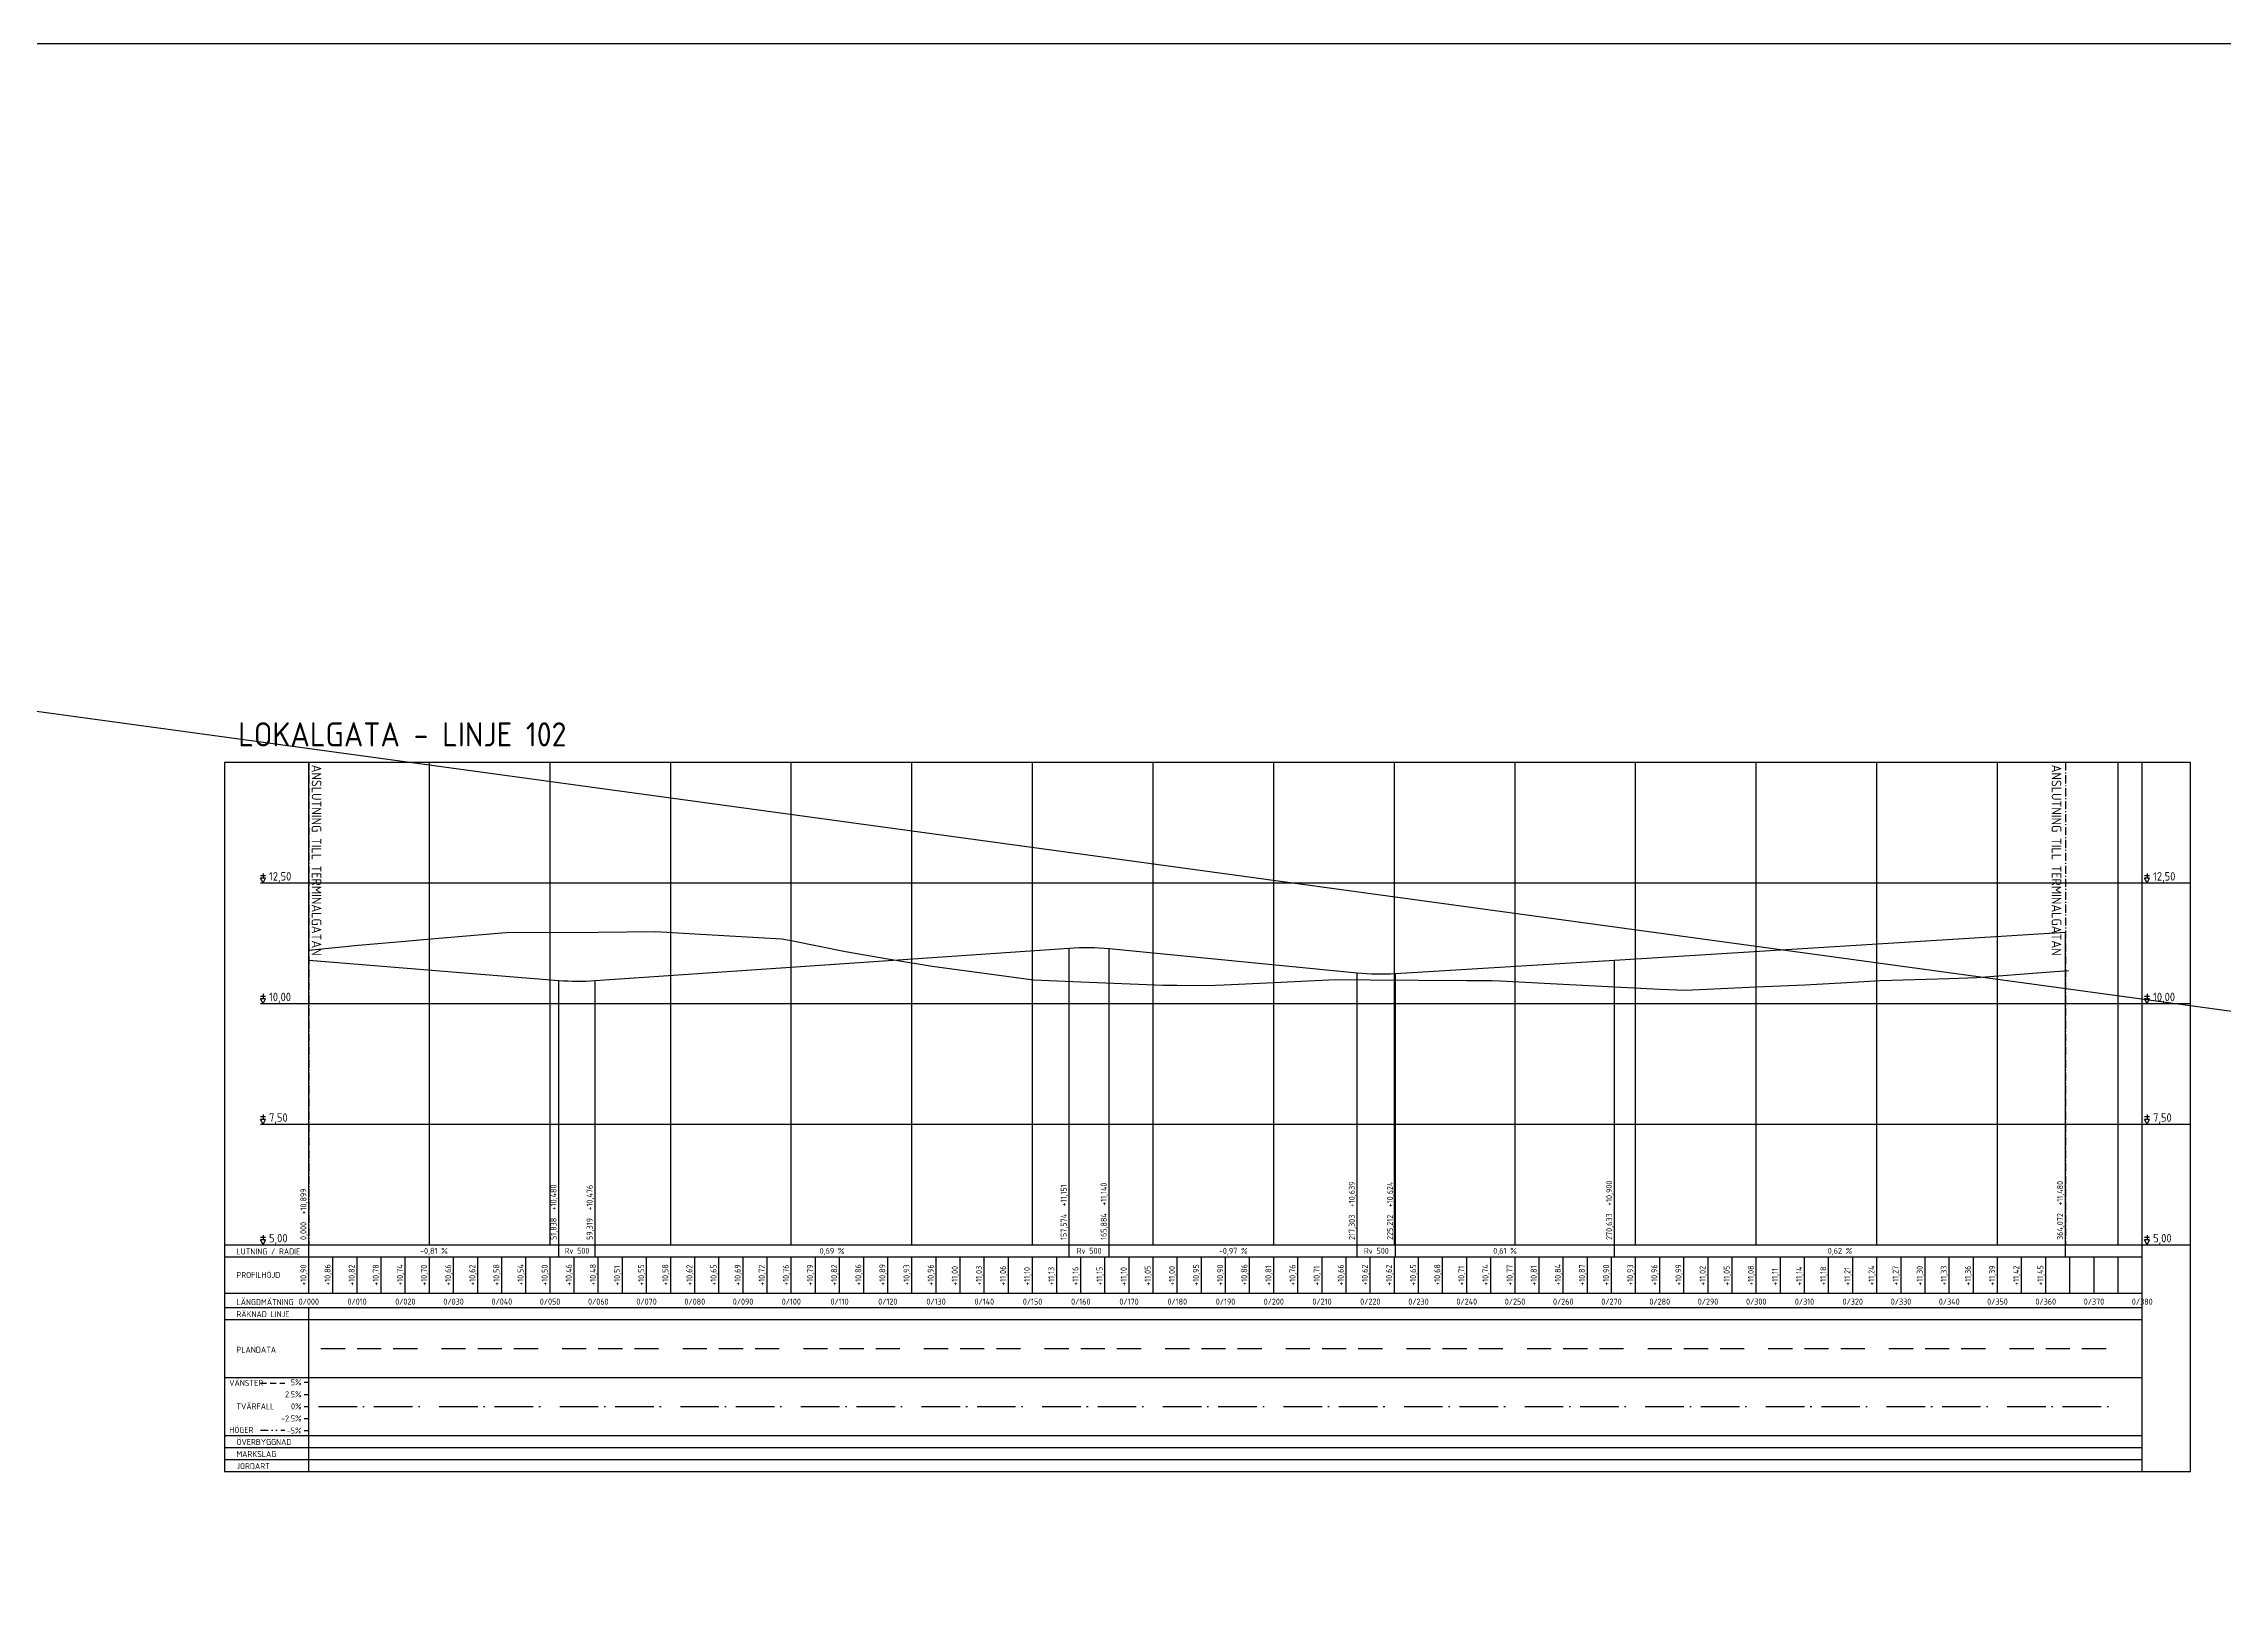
# Model space of a CAD drawing. Header units: metres. Extents: x 117388 to 123031, y 6148214 to 6150604.
# Drawn here: x 118812.5 to 119264.5, y 6150041.3 to 6150360.3 of the extents above; entities that cross this region are included whole.
import ezdxf
from ezdxf.enums import TextEntityAlignment as Align

# ---------------------------------------------------------------- set-up
doc = ezdxf.new("R2010")
doc.units = ezdxf.units.M
doc.header["$LTSCALE"] = 0.4
for name, pattern in [('BH90_KONNEKTION', [6.7, 4.2, -1, 0.5, -1]), ('CENTRUMLINJE', [27, 20, -3, 1, -3]), ('DIVIDE', [10, 4, -2, 0, -2, 0, -2]), ('STRECKAD_3', [5, 3, -2])]:
    doc.linetypes.add(name, pattern=pattern)
doc.layers.get('DEFPOINTS').update_dxf_attribs({"color": 5, "linetype": 'CONTINUOUS'})
for name, color, linetype in [('100_T', 1, 'CONTINUOUS'), ('KONNEKTION', 7, 'BH90_KONNEKTION'), ('M-362B', 4, 'CONTINUOUS'), ('M-364', 6, 'CONTINUOUS'), ('M-368-T', 1, 'CONTINUOUS'), ('M-368A', 7, 'CONTINUOUS'), ('M-368B', 7, 'CONTINUOUS'), ('M-368C', 7, 'CENTRUMLINJE')]:
    doc.layers.add(name, color=color, linetype=linetype)
doc.styles.add('ISO', font='iso.shx')
doc.styles.add('P_ISO_25', font='ISO', dxfattribs={"height": 2.5})
doc.styles.add('P_ISO_35', font='ISO', dxfattribs={"height": 3.5})

msp = doc.modelspace()

# ---------------------------------------------------------------- linework, layer by layer
at = {"layer": 'DEFPOINTS', "flags": 128}
msp.add_lwpolyline([(118330.779, 6150360.292), (121120.291, 6150360.292)], dxfattribs=at)
at = {"layer": 'KONNEKTION', "color": 0, "flags": 128}
for points in [[(118867.485, 6150211.297), (118867.485, 6150111.297)], [(119231.557, 6150211.297), (119231.557, 6150111.297)]]:
    msp.add_lwpolyline(points, dxfattribs=at)
at = {"layer": 'M-362B', "flags": 128}
msp.add_lwpolyline([(118867.485, 6150172.391), (118877.701, 6150173.394), (118887.485, 6150174.235), (118892.012, 6150174.624), (118907.485, 6150175.94), (118908.388, 6150176.017), (118927.485, 6150176.105), (118939.326, 6150176.24), (118947.485, 6150175.775), (118965.543, 6150174.746), (118967.485, 6150174.352), (118978.69, 6150172.077), (118987.485, 6150170.606), (118996.653, 6150169.072), (119007.485, 6150167.613), (119017.716, 6150166.234), (119027.485, 6150165.828), (119044.575, 6150165.117), (119047.485, 6150165.094), (119053.514, 6150165.048), (119057.196, 6150165.21), (119067.485, 6150165.694), (119080.375, 6150166.3), (119087.485, 6150166.231), (119107.485, 6150166.103), (119112.769, 6150166.074), (119114.43, 6150165.99), (119127.485, 6150165.307), (119147.485, 6150164.29), (119152.83, 6150164.093), (119167.485, 6150164.762), (119177.524, 6150165.176), (119187.485, 6150165.752), (119193.148, 6150166.079), (119207.485, 6150166.529), (119213.18, 6150166.707), (119227.485, 6150167.811), (119232.205, 6150168.175)], dxfattribs=at)
at = {"layer": 'M-364', "flags": 128}
msp.add_lwpolyline([(118867.485, 6150170.291), (118919.323, 6150166.099, 0.0374073), (118926.804, 6150166.054), (119025.059, 6150172.811, -0.0415413), (119033.369, 6150172.692), (119084.788, 6150167.682, 0.039534), (119092.698, 6150167.537), (119138.118, 6150170.297), (119231.557, 6150176.097)], format="xyb", dxfattribs=at)
at = {"layer": 'M-368-T'}
for p, q in [((118858.485, 6150187.797), (118857.485, 6150187.797)), ((118857.985, 6150186.297), (118857.485, 6150187.297)), ((118858.485, 6150187.297), (118857.485, 6150187.297)), ((118857.985, 6150188.297), (118857.985, 6150187.297)), ((118857.985, 6150186.297), (118858.485, 6150187.297)), ((119248.985, 6150187.797), (119247.985, 6150187.797)), ((119248.485, 6150186.297), (119247.985, 6150187.297)), ((119248.985, 6150187.297), (119247.985, 6150187.297)), ((119248.485, 6150188.297), (119248.485, 6150187.297)), ((119248.485, 6150186.297), (119248.985, 6150187.297)), ((118858.485, 6150162.797), (118857.485, 6150162.797)), ((118857.985, 6150161.297), (118857.485, 6150162.297)), ((118858.485, 6150162.297), (118857.485, 6150162.297)), ((118857.985, 6150163.297), (118857.985, 6150162.297)), ((118857.985, 6150161.297), (118858.485, 6150162.297)), ((119248.985, 6150162.797), (119247.985, 6150162.797)), ((119248.485, 6150161.297), (119247.985, 6150162.297)), ((119248.985, 6150162.297), (119247.985, 6150162.297)), ((119248.485, 6150163.297), (119248.485, 6150162.297)), ((119248.485, 6150161.297), (119248.985, 6150162.297)), ((118858.485, 6150137.797), (118857.485, 6150137.797)), ((118857.985, 6150136.297), (118857.485, 6150137.297)), ((118858.485, 6150137.297), (118857.485, 6150137.297)), ((118857.985, 6150138.297), (118857.985, 6150137.297)), ((118857.985, 6150136.297), (118858.485, 6150137.297)), ((119248.985, 6150137.797), (119247.985, 6150137.797)), ((119248.485, 6150136.297), (119247.985, 6150137.297)), ((119248.985, 6150137.297), (119247.985, 6150137.297)), ((119248.485, 6150138.297), (119248.485, 6150137.297)), ((119248.485, 6150136.297), (119248.985, 6150137.297)), ((118858.485, 6150112.797), (118857.485, 6150112.797)), ((118857.985, 6150111.297), (118857.485, 6150112.297)), ((118858.485, 6150112.297), (118857.485, 6150112.297)), ((118857.985, 6150113.297), (118857.985, 6150112.297)), ((118857.985, 6150111.297), (118858.485, 6150112.297)), ((119248.985, 6150112.797), (119247.985, 6150112.797)), ((119248.485, 6150111.297), (119247.985, 6150112.297)), ((119248.985, 6150112.297), (119247.985, 6150112.297)), ((119248.485, 6150113.297), (119248.485, 6150112.297)), ((119248.485, 6150111.297), (119248.985, 6150112.297))]:
    msp.add_line(p, q, dxfattribs=at)
at = {"layer": 'M-368-T', "linetype": 'Continuous'}
for p, q in [((118919.323, 6150108.797), (118919.323, 6150111.297)), ((118926.804, 6150108.797), (118926.804, 6150111.297)), ((119025.059, 6150108.797), (119025.059, 6150111.297)), ((119033.369, 6150108.797), (119033.369, 6150111.297)), ((119084.788, 6150108.797), (119084.788, 6150111.297)), ((119092.698, 6150108.797), (119092.698, 6150111.297)), ((119138.118, 6150108.797), (119138.118, 6150111.297)), ((119231.557, 6150108.797), (119231.557, 6150111.297))]:
    msp.add_line(p, q, dxfattribs=at)
at = {"layer": 'M-368A'}
msp.add_line((120132.24, 6150041.318), (118368.542, 6150282.315), dxfattribs=at)
msp.add_lwpolyline([(118849.985, 6150064.297), (119257.485, 6150064.297), (119257.485, 6150211.297), (118849.985, 6150211.297), (118849.985, 6150064.297)], dxfattribs=at)
at = {"layer": 'M-368B'}
for p, q in [((118867.485, 6150111.297), (118867.485, 6150211.297)), ((118892.485, 6150111.297), (118892.485, 6150211.297)), ((118917.485, 6150111.297), (118917.485, 6150211.297)), ((118942.485, 6150111.297), (118942.485, 6150211.297)), ((118967.485, 6150111.297), (118967.485, 6150211.297)), ((118992.485, 6150111.297), (118992.485, 6150211.297)), ((119017.485, 6150111.297), (119017.485, 6150211.297)), ((119042.485, 6150111.297), (119042.485, 6150211.297)), ((119067.485, 6150111.297), (119067.485, 6150211.297)), ((119092.485, 6150111.297), (119092.485, 6150211.297)), ((119117.485, 6150111.297), (119117.485, 6150211.297)), ((119142.485, 6150111.297), (119142.485, 6150211.297)), ((119167.485, 6150111.297), (119167.485, 6150211.297)), ((119192.485, 6150111.297), (119192.485, 6150211.297)), ((119217.485, 6150111.297), (119217.485, 6150211.297)), ((119242.485, 6150111.297), (119242.485, 6150211.297)), ((119247.485, 6150064.297), (119247.485, 6150211.297)), ((118857.485, 6150186.297), (119257.485, 6150186.297)), ((119231.557, 6150111.297), (119231.557, 6150176.097)), ((118867.485, 6150111.297), (118867.485, 6150170.291)), ((119025.059, 6150111.297), (119025.059, 6150172.811)), ((119033.369, 6150111.297), (119033.369, 6150172.692)), ((119138.118, 6150111.297), (119138.118, 6150170.297)), ((118919.323, 6150111.297), (118919.323, 6150166.099)), ((118926.804, 6150111.297), (118926.804, 6150166.054)), ((119084.788, 6150111.297), (119084.788, 6150167.682)), ((119092.698, 6150111.297), (119092.698, 6150167.537)), ((118857.485, 6150161.297), (119257.485, 6150161.297)), ((118857.485, 6150136.297), (119257.485, 6150136.297)), ((118849.985, 6150111.297), (119257.485, 6150111.297)), ((118867.485, 6150101.297), (118867.485, 6150111.297)), ((118849.985, 6150108.797), (119247.485, 6150108.797)), ((118872.485, 6150101.297), (118872.485, 6150108.797)), ((118877.485, 6150101.297), (118877.485, 6150108.797)), ((118882.485, 6150101.297), (118882.485, 6150108.797)), ((118887.485, 6150101.297), (118887.485, 6150108.797)), ((118892.485, 6150101.297), (118892.485, 6150108.797)), ((118897.485, 6150101.297), (118897.485, 6150108.797)), ((118902.485, 6150101.297), (118902.485, 6150108.797)), ((118907.485, 6150101.297), (118907.485, 6150108.797)), ((118912.485, 6150101.297), (118912.485, 6150108.797)), ((118917.485, 6150101.297), (118917.485, 6150108.797)), ((118922.485, 6150101.297), (118922.485, 6150108.797)), ((118927.485, 6150101.297), (118927.485, 6150108.797)), ((118932.485, 6150101.297), (118932.485, 6150108.797)), ((118937.485, 6150101.297), (118937.485, 6150108.797)), ((118942.485, 6150101.297), (118942.485, 6150108.797)), ((118947.485, 6150101.297), (118947.485, 6150108.797)), ((118952.485, 6150101.297), (118952.485, 6150108.797)), ((118957.485, 6150101.297), (118957.485, 6150108.797)), ((118962.485, 6150101.297), (118962.485, 6150108.797)), ((118967.485, 6150101.297), (118967.485, 6150108.797)), ((118972.485, 6150101.297), (118972.485, 6150108.797)), ((118977.485, 6150101.297), (118977.485, 6150108.797)), ((118982.485, 6150101.297), (118982.485, 6150108.797)), ((118987.485, 6150101.297), (118987.485, 6150108.797)), ((118992.485, 6150101.297), (118992.485, 6150108.797)), ((118997.485, 6150101.297), (118997.485, 6150108.797)), ((119002.485, 6150101.297), (119002.485, 6150108.797)), ((119007.485, 6150101.297), (119007.485, 6150108.797)), ((119012.485, 6150101.297), (119012.485, 6150108.797)), ((119017.485, 6150101.297), (119017.485, 6150108.797)), ((119022.485, 6150101.297), (119022.485, 6150108.797)), ((119027.485, 6150101.297), (119027.485, 6150108.797)), ((119032.485, 6150101.297), (119032.485, 6150108.797)), ((119037.485, 6150101.297), (119037.485, 6150108.797)), ((119042.485, 6150101.297), (119042.485, 6150108.797)), ((119047.485, 6150101.297), (119047.485, 6150108.797)), ((119052.485, 6150101.297), (119052.485, 6150108.797)), ((119057.485, 6150101.297), (119057.485, 6150108.797)), ((119062.485, 6150101.297), (119062.485, 6150108.797)), ((119067.485, 6150101.297), (119067.485, 6150108.797)), ((119072.485, 6150101.297), (119072.485, 6150108.797)), ((119077.485, 6150101.297), (119077.485, 6150108.797)), ((119082.485, 6150101.297), (119082.485, 6150108.797)), ((119087.485, 6150101.297), (119087.485, 6150108.797)), ((119092.485, 6150101.297), (119092.485, 6150108.797)), ((119097.485, 6150101.297), (119097.485, 6150108.797)), ((119102.485, 6150101.297), (119102.485, 6150108.797)), ((119107.485, 6150101.297), (119107.485, 6150108.797)), ((119112.485, 6150101.297), (119112.485, 6150108.797)), ((119117.485, 6150101.297), (119117.485, 6150108.797)), ((119122.485, 6150101.297), (119122.485, 6150108.797)), ((119127.485, 6150101.297), (119127.485, 6150108.797)), ((119132.485, 6150101.297), (119132.485, 6150108.797)), ((119137.485, 6150101.297), (119137.485, 6150108.797)), ((119142.485, 6150101.297), (119142.485, 6150108.797)), ((119147.485, 6150101.297), (119147.485, 6150108.797)), ((119152.485, 6150101.297), (119152.485, 6150108.797)), ((119157.485, 6150101.297), (119157.485, 6150108.797)), ((119162.485, 6150101.297), (119162.485, 6150108.797)), ((119167.485, 6150101.297), (119167.485, 6150108.797)), ((119172.485, 6150101.297), (119172.485, 6150108.797)), ((119177.485, 6150101.297), (119177.485, 6150108.797)), ((119182.485, 6150101.297), (119182.485, 6150108.797)), ((119187.485, 6150101.297), (119187.485, 6150108.797)), ((119192.485, 6150101.297), (119192.485, 6150108.797)), ((119197.485, 6150101.297), (119197.485, 6150108.797)), ((119202.485, 6150101.297), (119202.485, 6150108.797)), ((119207.485, 6150101.297), (119207.485, 6150108.797)), ((119212.485, 6150101.297), (119212.485, 6150108.797)), ((119217.485, 6150101.297), (119217.485, 6150108.797)), ((119222.485, 6150101.297), (119222.485, 6150108.797)), ((119227.485, 6150101.297), (119227.485, 6150108.797)), ((119232.485, 6150101.297), (119232.485, 6150108.797)), ((119237.485, 6150101.297), (119237.485, 6150108.797)), ((119242.485, 6150101.297), (119242.485, 6150108.797)), ((119247.485, 6150101.297), (119247.485, 6150108.797)), ((118849.985, 6150101.297), (119247.485, 6150101.297)), ((118849.985, 6150098.297), (119247.485, 6150098.297)), ((118867.485, 6150064.297), (118867.485, 6150098.297)), ((118849.985, 6150095.797), (119247.485, 6150095.797)), ((118849.985, 6150083.797), (119247.485, 6150083.797)), ((118866.485, 6150082.797), (118867.485, 6150082.797)), ((118866.485, 6150080.297), (118867.485, 6150080.297)), ((118866.485, 6150077.797), (118867.485, 6150077.797)), ((118866.485, 6150075.297), (118867.485, 6150075.297)), ((118849.985, 6150071.797), (119247.485, 6150071.797)), ((118849.985, 6150069.297), (119247.485, 6150069.297)), ((118866.485, 6150072.797), (118867.485, 6150072.797)), ((118849.985, 6150066.797), (119247.485, 6150066.797))]:
    msp.add_line(p, q, dxfattribs=at)
at = {"layer": 'M-368B', "linetype": 'STRECKAD_3'}
msp.add_line((118857.485, 6150082.647), (118862.485, 6150082.647), dxfattribs=at)
at = {"layer": 'M-368B', "linetype": 'DIVIDE'}
msp.add_line((118857.485, 6150072.847), (118862.485, 6150072.847), dxfattribs=at)
at = {"layer": 'M-368C'}
for p, q in [((118869.985, 6150089.797), (118874.985, 6150089.797)), ((118877.485, 6150089.797), (118882.485, 6150089.797)), ((118884.985, 6150089.797), (118889.985, 6150089.797)), ((118894.985, 6150089.797), (118899.985, 6150089.797)), ((118902.485, 6150089.797), (118907.485, 6150089.797)), ((118909.985, 6150089.797), (118914.985, 6150089.797)), ((118919.985, 6150089.797), (118924.985, 6150089.797)), ((118927.485, 6150089.797), (118932.485, 6150089.797)), ((118934.985, 6150089.797), (118939.985, 6150089.797)), ((118944.985, 6150089.797), (118949.985, 6150089.797)), ((118952.485, 6150089.797), (118957.485, 6150089.797)), ((118959.985, 6150089.797), (118964.985, 6150089.797)), ((118969.985, 6150089.797), (118974.985, 6150089.797)), ((118977.485, 6150089.797), (118982.485, 6150089.797)), ((118984.985, 6150089.797), (118989.985, 6150089.797)), ((118994.985, 6150089.797), (118999.985, 6150089.797)), ((119002.485, 6150089.797), (119007.485, 6150089.797)), ((119009.985, 6150089.797), (119014.985, 6150089.797)), ((119019.985, 6150089.797), (119024.985, 6150089.797)), ((119027.485, 6150089.797), (119032.485, 6150089.797)), ((119034.985, 6150089.797), (119039.985, 6150089.797)), ((119044.985, 6150089.797), (119049.985, 6150089.797)), ((119052.485, 6150089.797), (119057.485, 6150089.797)), ((119059.985, 6150089.797), (119064.985, 6150089.797)), ((119069.985, 6150089.797), (119074.985, 6150089.797)), ((119077.485, 6150089.797), (119082.485, 6150089.797)), ((119084.985, 6150089.797), (119089.985, 6150089.797)), ((119094.985, 6150089.797), (119099.985, 6150089.797)), ((119102.485, 6150089.797), (119107.485, 6150089.797)), ((119109.985, 6150089.797), (119114.985, 6150089.797)), ((119119.985, 6150089.797), (119124.985, 6150089.797)), ((119127.485, 6150089.797), (119132.485, 6150089.797)), ((119134.985, 6150089.797), (119139.985, 6150089.797)), ((119144.985, 6150089.797), (119149.985, 6150089.797)), ((119152.485, 6150089.797), (119157.485, 6150089.797)), ((119159.985, 6150089.797), (119164.985, 6150089.797)), ((119169.985, 6150089.797), (119174.985, 6150089.797)), ((119177.485, 6150089.797), (119182.485, 6150089.797)), ((119184.985, 6150089.797), (119189.985, 6150089.797)), ((119194.985, 6150089.797), (119199.985, 6150089.797)), ((119202.485, 6150089.797), (119207.485, 6150089.797)), ((119209.985, 6150089.797), (119214.985, 6150089.797)), ((119219.985, 6150089.797), (119224.985, 6150089.797)), ((119227.485, 6150089.797), (119232.485, 6150089.797)), ((119234.985, 6150089.797), (119239.985, 6150089.797)), ((118869.485, 6150077.797), (118878.985, 6150077.797)), ((118880.985, 6150077.797), (118890.485, 6150077.797)), ((118894.485, 6150077.797), (118903.985, 6150077.797)), ((118905.985, 6150077.797), (118915.485, 6150077.797)), ((118919.485, 6150077.797), (118928.985, 6150077.797)), ((118930.985, 6150077.797), (118940.485, 6150077.797)), ((118944.485, 6150077.797), (118953.985, 6150077.797)), ((118955.985, 6150077.797), (118965.485, 6150077.797)), ((118969.485, 6150077.797), (118978.985, 6150077.797)), ((118980.985, 6150077.797), (118990.485, 6150077.797)), ((118994.485, 6150077.797), (119003.985, 6150077.797)), ((119005.985, 6150077.797), (119015.485, 6150077.797)), ((119019.485, 6150077.797), (119028.985, 6150077.797)), ((119030.985, 6150077.797), (119040.485, 6150077.797)), ((119044.485, 6150077.797), (119053.985, 6150077.797)), ((119055.985, 6150077.797), (119065.485, 6150077.797)), ((119069.485, 6150077.797), (119078.985, 6150077.797)), ((119080.985, 6150077.797), (119090.485, 6150077.797)), ((119094.485, 6150077.797), (119103.985, 6150077.797)), ((119105.985, 6150077.797), (119115.485, 6150077.797)), ((119119.485, 6150077.797), (119128.985, 6150077.797)), ((119130.985, 6150077.797), (119140.485, 6150077.797)), ((119144.485, 6150077.797), (119153.985, 6150077.797)), ((119155.985, 6150077.797), (119165.485, 6150077.797)), ((119169.485, 6150077.797), (119178.985, 6150077.797)), ((119180.985, 6150077.797), (119190.485, 6150077.797)), ((119194.485, 6150077.797), (119203.985, 6150077.797)), ((119205.985, 6150077.797), (119215.485, 6150077.797)), ((119219.485, 6150077.797), (119228.985, 6150077.797)), ((119230.985, 6150077.797), (119240.485, 6150077.797))]:
    msp.add_line(p, q, dxfattribs=at)

# ---------------------------------------------------------------- texts
at = {"layer": '100_T', "style": 'P_ISO_35'}
for p in [(118868.084, 6150210.819), (119228.713, 6150210.819)]:
    msp.add_text('ANSLUTNING TILL TERMINALGATAN', height=2, rotation=270, dxfattribs=at).set_placement(p)
at = {"layer": 'M-364', "insert": (118852.849, 6150219.601), "char_height": 5, "width": 409.63592, "attachment_point": 1, "style": 'ISO'}
msp.add_mtext('LOKALGATA - LINJE 102', dxfattribs=at)
at = {"layer": 'M-368-T', "style": 'P_ISO_35'}
for s, p in [('12,50', (118859.235, 6150186.797)), ('12,50', (119249.735, 6150186.797)), ('10,00', (118859.235, 6150161.797)), ('10,00', (119249.735, 6150161.797)), ('7,50', (118859.235, 6150136.797)), ('7,50', (119249.735, 6150136.797)), ('5,00', (118859.235, 6150111.797)), ('5,00', (119249.735, 6150111.797))]:
    msp.add_text(s, height=1.75, dxfattribs=at).set_placement(p)
at = {"layer": 'M-368-T', "style": 'P_ISO_25'}
for s, p in [('270,633  +10,900', (119137.618, 6150112.297)), ('364,072  +11,480', (119231.057, 6150112.297)), ('0,000  +10,899', (118866.985, 6150112.297)), ('51,838  +10,480', (118918.823, 6150112.297)), ('59,319  +10,476', (118926.304, 6150112.297)), ('157,574  +11,151', (119024.559, 6150112.297)), ('165,884  +11,140', (119032.869, 6150112.297)), ('217,303  +10,639', (119084.288, 6150112.297)), ('225,212  +10,624', (119092.198, 6150112.297)), ('+10,90', (118866.985, 6150102.797)), ('+10,86', (118871.985, 6150102.797)), ('+10,82', (118876.985, 6150102.797)), ('+10,78', (118881.985, 6150102.797)), ('+10,74', (118886.985, 6150102.797)), ('+10,70', (118891.985, 6150102.797)), ('+10,66', (118896.985, 6150102.797)), ('+10,62', (118901.985, 6150102.797)), ('+10,58', (118906.985, 6150102.797)), ('+10,54', (118911.985, 6150102.797)), ('+10,50', (118916.985, 6150102.797)), ('+10,46', (118921.985, 6150102.797)), ('+10,48', (118926.985, 6150102.797)), ('+10,51', (118931.985, 6150102.797)), ('+10,55', (118936.985, 6150102.797)), ('+10,58', (118941.985, 6150102.797)), ('+10,62', (118946.985, 6150102.797)), ('+10,65', (118951.985, 6150102.797)), ('+10,69', (118956.985, 6150102.797)), ('+10,72', (118961.985, 6150102.797)), ('+10,76', (118966.985, 6150102.797)), ('+10,79', (118971.985, 6150102.797)), ('+10,82', (118976.985, 6150102.797)), ('+10,86', (118981.985, 6150102.797)), ('+10,89', (118986.985, 6150102.797)), ('+10,93', (118991.985, 6150102.797)), ('+10,96', (118996.985, 6150102.797)), ('+11,00', (119001.985, 6150102.797)), ('+11,03', (119006.985, 6150102.797)), ('+11,06', (119011.985, 6150102.797)), ('+11,10', (119016.985, 6150102.797)), ('+11,13', (119021.985, 6150102.797)), ('+11,16', (119026.985, 6150102.797)), ('+11,15', (119031.985, 6150102.797)), ('+11,10', (119036.985, 6150102.797)), ('+11,05', (119041.985, 6150102.797)), ('+11,00', (119046.985, 6150102.797)), ('+10,95', (119051.985, 6150102.797)), ('+10,90', (119056.985, 6150102.797)), ('+10,86', (119061.985, 6150102.797)), ('+10,81', (119066.985, 6150102.797)), ('+10,76', (119071.985, 6150102.797)), ('+10,71', (119076.985, 6150102.797)), ('+10,66', (119081.985, 6150102.797)), ('+10,62', (119086.985, 6150102.797)), ('+10,62', (119091.985, 6150102.797)), ('+10,65', (119096.985, 6150102.797)), ('+10,68', (119101.985, 6150102.797)), ('+10,71', (119106.985, 6150102.797)), ('+10,74', (119111.985, 6150102.797)), ('+10,77', (119116.985, 6150102.797)), ('+10,81', (119121.985, 6150102.797)), ('+10,84', (119126.985, 6150102.797)), ('+10,87', (119131.985, 6150102.797)), ('+10,90', (119136.985, 6150102.797)), ('+10,93', (119141.985, 6150102.797)), ('+10,96', (119146.985, 6150102.797)), ('+10,99', (119151.985, 6150102.797)), ('+11,02', (119156.985, 6150102.797)), ('+11,05', (119161.985, 6150102.797)), ('+11,08', (119166.985, 6150102.797)), ('+11,11', (119171.985, 6150102.797)), ('+11,14', (119176.985, 6150102.797)), ('+11,18', (119181.985, 6150102.797)), ('+11,21', (119186.985, 6150102.797)), ('+11,24', (119191.985, 6150102.797)), ('+11,27', (119196.985, 6150102.797)), ('+11,30', (119201.985, 6150102.797)), ('+11,33', (119206.985, 6150102.797)), ('+11,36', (119211.985, 6150102.797)), ('+11,39', (119216.985, 6150102.797)), ('+11,42', (119221.985, 6150102.797)), ('+11,45', (119226.985, 6150102.797))]:
    msp.add_text(s, height=1.25, rotation=90, dxfattribs=at).set_placement(p)
at = {"layer": 'M-368-T', "linetype": 'Continuous', "style": 'P_ISO_25'}
for s, p in [('LUTNING / RADIE', (118852.485, 6150109.297)), ('PROFILHÖJD', (118852.485, 6150104.422)), ('LÄNGDMÄTNING', (118852.485, 6150098.797)), ('RÄKNAD LINJE', (118852.485, 6150096.297)), ('PLANDATA', (118852.485, 6150088.922)), ('VÄNSTER', (118850.985, 6150082.047)), ('TVÄRFALL', (118852.485, 6150077.172)), ('HÖGER', (118850.985, 6150072.297)), ('ÖVERBYGGNAD', (118852.485, 6150069.797)), ('JORDART', (118852.485, 6150064.797)), ('MARKSLAG', (118852.485, 6150067.297))]:
    msp.add_text(s, height=1.25, dxfattribs=at).set_placement(p)
for s, p in [('-0,81 %', (118893.404, 6150110.047)), ('Rv 500', (118923.064, 6150110.047)), ('0,69 %', (118975.932, 6150110.047)), ('Rv 500', (119029.214, 6150110.047)), ('-0,97 %', (119059.079, 6150110.047)), ('Rv 500', (119088.743, 6150110.047)), ('0,61 %', (119115.408, 6150110.047)), ('0,62 %', (119184.837, 6150110.047))]:
    msp.add_text(s, height=1.25, dxfattribs=at).set_placement(p, align=Align.MIDDLE_CENTER)
at = {"layer": 'M-368-T', "style": 'P_ISO_25'}
for s, p in [('0/000', (118867.485, 6150098.897)), ('0/010', (118877.485, 6150098.897)), ('0/020', (118887.485, 6150098.897)), ('0/030', (118897.485, 6150098.897)), ('0/040', (118907.485, 6150098.897)), ('0/050', (118917.485, 6150098.897)), ('0/060', (118927.485, 6150098.897)), ('0/070', (118937.485, 6150098.897)), ('0/080', (118947.485, 6150098.897)), ('0/090', (118957.485, 6150098.897)), ('0/100', (118967.485, 6150098.897)), ('0/110', (118977.485, 6150098.897)), ('0/120', (118987.485, 6150098.897)), ('0/130', (118997.485, 6150098.897)), ('0/140', (119007.485, 6150098.897)), ('0/150', (119017.485, 6150098.897)), ('0/160', (119027.485, 6150098.897)), ('0/170', (119037.485, 6150098.897)), ('0/180', (119047.485, 6150098.897)), ('0/190', (119057.485, 6150098.897)), ('0/200', (119067.485, 6150098.897)), ('0/210', (119077.485, 6150098.897)), ('0/220', (119087.485, 6150098.897)), ('0/230', (119097.485, 6150098.897)), ('0/240', (119107.485, 6150098.897)), ('0/250', (119117.485, 6150098.897)), ('0/260', (119127.485, 6150098.897)), ('0/270', (119137.485, 6150098.897)), ('0/280', (119147.485, 6150098.897)), ('0/290', (119157.485, 6150098.897)), ('0/300', (119167.485, 6150098.897)), ('0/310', (119177.485, 6150098.897)), ('0/320', (119187.485, 6150098.897)), ('0/330', (119197.485, 6150098.897)), ('0/340', (119207.485, 6150098.897)), ('0/350', (119217.485, 6150098.897)), ('0/360', (119227.485, 6150098.897)), ('0/370', (119237.485, 6150098.897)), ('0/380', (119247.485, 6150098.897))]:
    msp.add_text(s, height=1.25, dxfattribs=at).set_placement(p, align=Align.CENTER)
at = {"layer": 'M-368-T', "linetype": 'Continuous', "style": 'P_ISO_25'}
for s, p in [('5%', (118865.985, 6150082.172)), ('2.5%', (118865.985, 6150079.672)), ('0%', (118865.985, 6150077.172)), ('-2.5%', (118865.985, 6150074.672)), ('-5%', (118865.985, 6150072.172))]:
    msp.add_text(s, height=1.25, dxfattribs=at).set_placement(p, align=Align.RIGHT)

doc.saveas('drawing.dxf')
